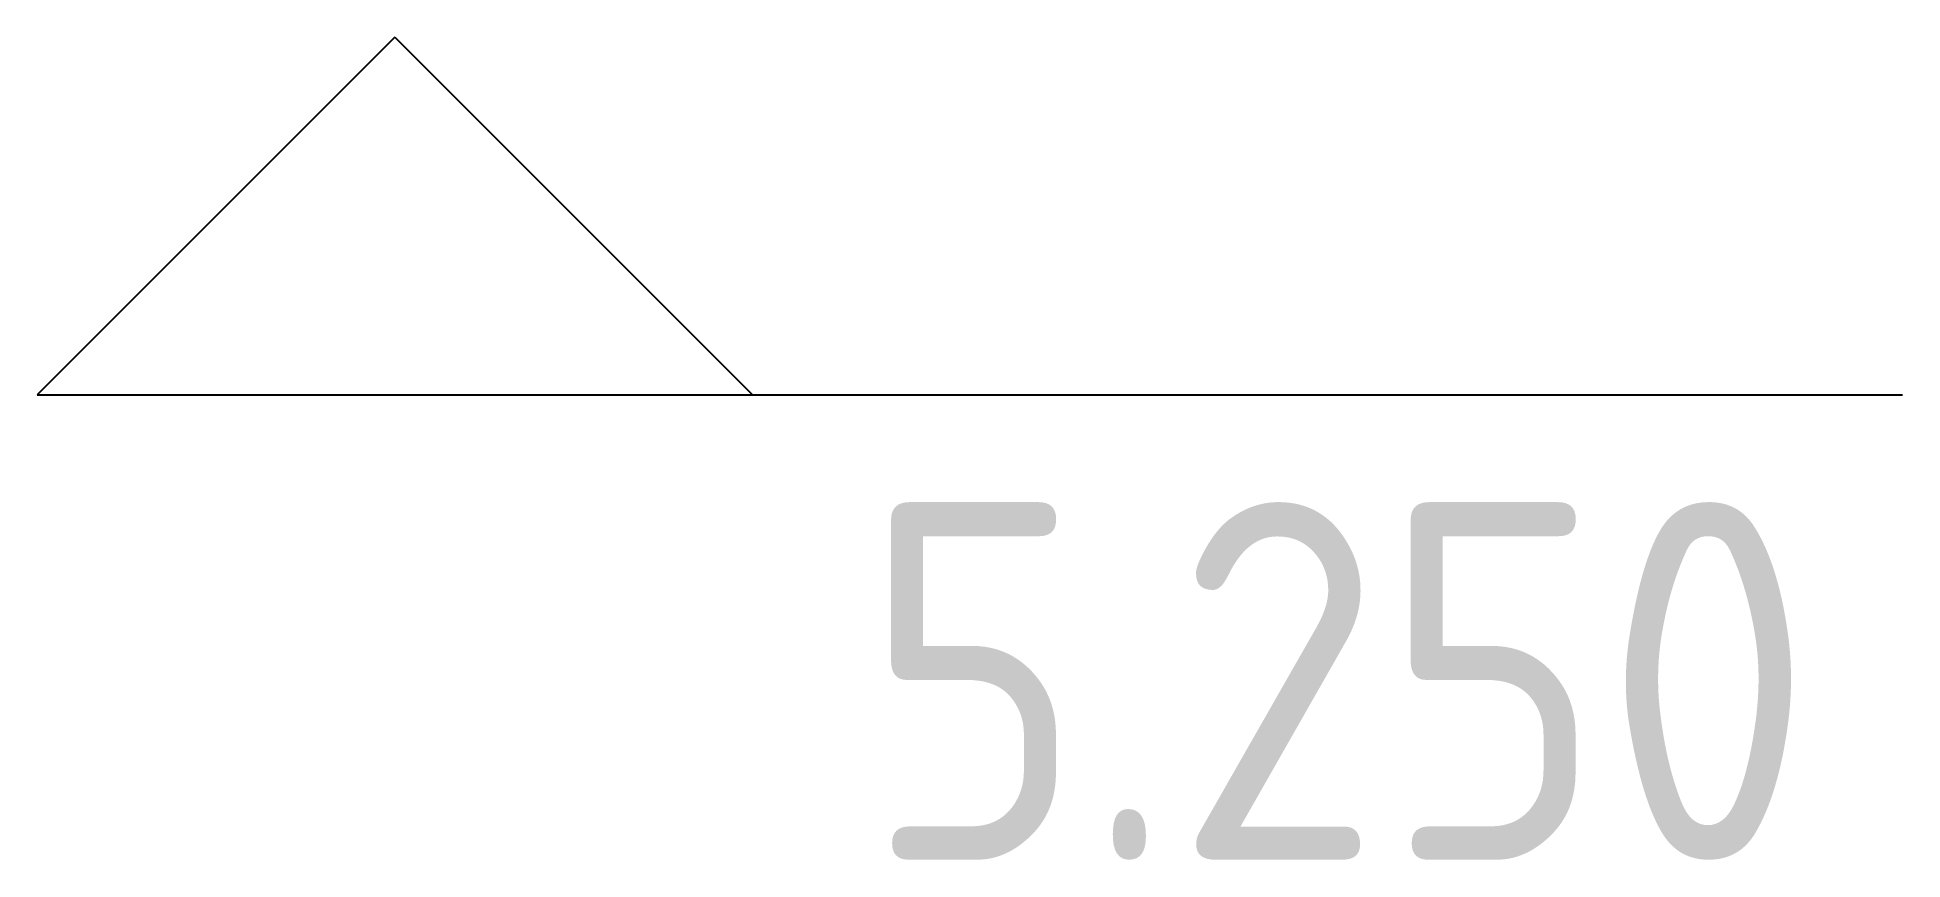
# Model space of a CAD drawing. Header units: millimetres. Extents: x -304 to 1261, y -690 to 0.
import ezdxf

# ---------------------------------------------------------------- set-up
doc = ezdxf.new("R2010")
doc.units = ezdxf.units.MM
doc.layers.add('PUB_TEXT', color=7, linetype='Continuous')
doc.styles.add('国标', font='gbenor.shx', dxfattribs={"bigfont": 'gbcbig.shx'})

# ---------------------------------------------------------------- blocks, each defined once
blk = doc.blocks.new('biaogaofuhao5')
at = {"color": 4}
for p, q in [((0.8, 1.4), (-299.2, -298.6)), ((0.8, 1.4), (300.8, -298.6)), ((-299.2, -298.6), (1265.8, -298.6))]:
    blk.add_line(p, q, dxfattribs=at)

msp = doc.modelspace()

# ---------------------------------------------------------------- block references
msp.add_blockref('biaogaofuhao5', (-4.6, -1.4))

# ---------------------------------------------------------------- texts
at = {"layer": 'PUB_TEXT', "color": 7, "style": '国标'}
msp.add_text('5.250', height=300, dxfattribs=at).set_placement((388.7, -689.9))

doc.saveas('drawing.dxf')
